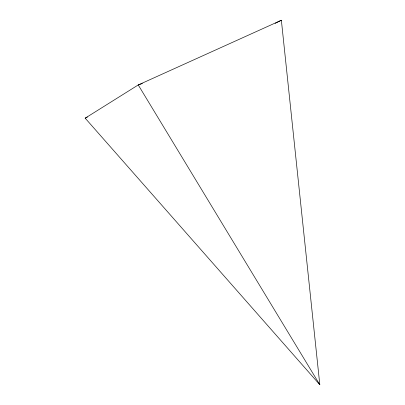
<?xml version="1.0" encoding="UTF-8"?>
<svg xmlns="http://www.w3.org/2000/svg" width="405" height="405" viewBox="0 0 405 405"><rect width="100%" height="100%" fill="white"/><g stroke="black" fill="none" stroke-linecap="round" stroke-linejoin="round"><path stroke-width="0.61" d="M85.182 118.169L138.242 84.954L281.369 20.25L319.818 384.75L85.182 118.169L87.434 117.045M275.167 23.343L281.369 20.25M142.388 83.501L138.242 84.954L319.818 384.75L319.317 383.591"/></g></svg>
